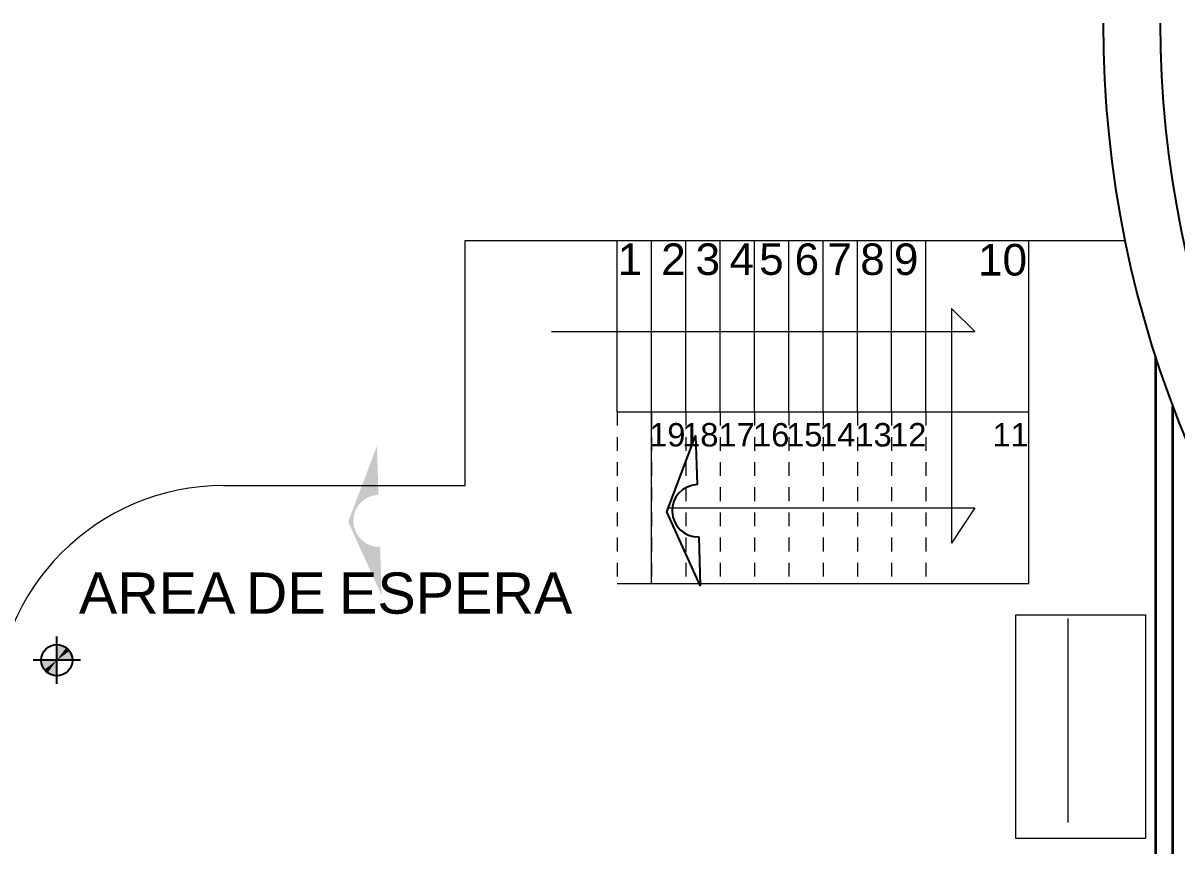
# Model space of a CAD drawing. Header units: inches. Extents: x 13 to 261, y -112 to -47.
# Drawn here: x 230.44 to 240.54, y -99.02 to -91.83 of the extents above; entities that cross this region are included whole.
import ezdxf

# ---------------------------------------------------------------- set-up
doc = ezdxf.new("R2010")
doc.units = ezdxf.units.IN
doc.header["$MEASUREMENT"] = 0
doc.linetypes.add('ACAD_ISO02W100', pattern=[15, 12, -3])
for name, color, linetype, lineweight in [('BANQUETA', 2, 'Continuous', 18), ('CALIDAD', 9, 'Continuous', 25), ('ESCALERAS', 182, 'Continuous', 18), ('LINEA DE CONTE RAM.', 7, 'Continuous', 13), ('MUROS', 5, 'Continuous', 35), ('POY. LOSA', 212, 'ACAD_ISO02W100', 13), ('RAMPAS', 50, 'Continuous', 25), ('TEXTOS', 124, 'Continuous', 30)]:
    doc.layers.add(name, color=color, linetype=linetype, lineweight=lineweight)
doc.styles.add('TEXTOS', font='ARIALUNI.TTF', dxfattribs={"height": 0.36})
doc.linetypes.add('ZIGZAG', pattern='A,0.0001,-0.2,[131,ltypeshp.shx,S=0.2,R=0,X=-0.2,Y=0],-0.4,[131,ltypeshp.shx,S=0.2,R=180,X=0.2,Y=0],-0.2', length=0.8001)

msp = doc.modelspace()

# ---------------------------------------------------------------- hatches: boundary and pattern name
at = {"extrusion": (0.109307, 0.003475, 0.994002)}
h = msp.add_hatch(color=256, dxfattribs=at)
edge = h.paths.add_edge_path()
edge.add_line((-103.781, -231.774), (-104.207, -231.774))
edge.add_line((-104.207, -231.774), (-103.553, -231.5))
edge.add_line((-103.553, -231.5), (-102.899, -231.774))
edge.add_line((-102.899, -231.774), (-103.325, -231.774))
edge.add_arc((-103.553, -231.774), 0.228, 0, 180)

# ---------------------------------------------------------------- linework, layer by layer
at = {"extrusion": (0.109307, 0.003475, 0.994002), "elevation": 25.5}
msp.add_lwpolyline([(-103.781, -231.774), (-104.207, -231.774), (-103.553, -231.5), (-102.899, -231.774), (-103.325, -231.774, 1), (-103.781, -231.774, 1)], format="xyb", dxfattribs=at)
at = {"layer": 'BANQUETA'}
for p, q in [((234.31, -93.727), (240.082, -93.727)), ((234.31, -95.872), (234.31, -93.727)), ((232.195, -95.872), (234.31, -95.872))]:
    msp.add_line(p, q, dxfattribs=at)
msp.add_arc((232.195, -97.872), 2, 90, 180, dxfattribs=at)
at = {"layer": 'CALIDAD'}
for p, q in [((230.737, -97.605), (230.737, -97.193)), ((230.943, -97.399), (230.531, -97.399))]:
    msp.add_line(p, q, dxfattribs=at)
msp.add_circle((230.737, -97.399), 0.137, dxfattribs=at)
for points in [[(230.737, -97.261), (230.737, -97.399), (230.82, -97.289), (230.737, -97.399)], [(230.82, -97.289), (230.737, -97.399), (230.848, -97.318), (230.737, -97.399)], [(230.6, -97.399), (230.737, -97.399), (230.628, -97.482), (230.737, -97.399)], [(230.628, -97.482), (230.737, -97.399), (230.656, -97.51), (230.737, -97.399)], [(230.656, -97.51), (230.737, -97.399), (230.69, -97.528), (230.737, -97.399)], [(230.69, -97.528), (230.737, -97.399), (230.737, -97.536), (230.737, -97.399)], [(230.848, -97.318), (230.737, -97.399), (230.866, -97.351), (230.737, -97.399)], [(230.866, -97.351), (230.737, -97.399), (230.875, -97.399), (230.737, -97.399)]]:
    msp.add_solid(points, dxfattribs=at)
at = {"layer": 'ESCALERAS'}
for p, q in [((235.64, -95.227), (235.64, -93.727)), ((236.24, -95.227), (236.24, -93.727)), ((236.54, -95.227), (236.54, -93.727)), ((236.84, -95.227), (236.84, -93.727)), ((237.14, -95.227), (237.14, -93.727)), ((237.44, -95.227), (237.44, -93.727)), ((237.74, -95.227), (237.74, -93.727)), ((238.04, -95.227), (238.04, -93.727)), ((238.34, -95.227), (238.34, -93.727)), ((239.24, -96.727), (239.24, -93.727)), ((235.64, -95.227), (239.24, -95.227)), ((235.64, -96.727), (239.24, -96.727)), ((239.126, -97.003), (240.262, -97.003)), ((239.126, -98.959), (239.126, -97.003)), ((240.262, -97.003), (240.262, -98.959)), ((240.262, -98.959), (239.126, -98.959))]:
    msp.add_line(p, q, dxfattribs=at)
at = {"layer": 'ESCALERAS', "ltscale": 0.01}
msp.add_line((235.94, -96.727), (235.94, -93.727), dxfattribs=at)
at = {"layer": 'ESCALERAS', "linetype": 'ZIGZAG'}
msp.add_line((239.58, -97.035), (239.58, -98.818), dxfattribs=at)
at = {"layer": 'LINEA DE CONTE RAM.'}
for p, q in [((238.564, -94.322), (238.767, -94.525)), ((238.564, -94.322), (238.564, -96.375)), ((235.064, -94.525), (238.767, -94.525)), ((236.086, -96.067), (238.767, -96.067)), ((238.767, -96.067), (238.564, -96.375))]:
    msp.add_line(p, q, dxfattribs=at)
at = {"layer": 'MUROS'}
for p, q in [((240.351, -99.827), (240.351, -94.75)), ((240.501, -99.827), (240.501, -95.179))]:
    msp.add_line(p, q, dxfattribs=at)
at = {"layer": 'POY. LOSA', "ltscale": 0.01}
for p, q in [((235.64, -95.227), (235.64, -96.727)), ((235.94, -95.227), (235.94, -96.727)), ((236.24, -95.227), (236.24, -96.727)), ((236.54, -95.227), (236.54, -96.727)), ((236.84, -95.227), (236.84, -96.727)), ((237.14, -95.227), (237.14, -96.727)), ((237.44, -95.227), (237.44, -96.727)), ((237.74, -95.227), (237.74, -96.727)), ((238.04, -95.227), (238.04, -96.727)), ((238.34, -95.227), (238.34, -96.727))]:
    msp.add_line(p, q, dxfattribs=at)
at = {"layer": 'RAMPAS'}
for radius in [9.5, 9]:
    msp.add_arc((249.39, -91.827), radius, 180, 270, dxfattribs=at)

# ---------------------------------------------------------------- texts
at = {"layer": 'MUROS', "color": 0, "style": 'TEXTOS'}
for tag, p in [('AREA', (230.93, -96.992)), ('DE', (232.39, -96.992)), ('ESPERA', (233.206, -96.992))]:
    msp.add_attdef(tag, p, '', height=0.36, dxfattribs=at)
at = {"layer": 'TEXTOS', "style": 'TEXTOS'}
for s, height, p in [('1', 0.276, (235.643, -94.03)), ('2', 0.276, (236.024, -94.03)), ('3', 0.276, (236.325, -94.03)), ('4', 0.276, (236.622, -94.029)), ('5', 0.276, (236.881, -94.029)), ('6', 0.276, (237.191, -94.03)), ('7', 0.276, (237.479, -94.029)), ('8', 0.276, (237.765, -94.03)), ('9', 0.276, (238.06, -94.03)), ('10', 0.2765, (238.795, -94.035)), ('19', 0.2048, (235.918, -95.53)), ('18', 0.2048, (236.207, -95.53)), ('17', 0.2048, (236.524, -95.53)), ('16', 0.2048, (236.827, -95.53)), ('15', 0.2048, (237.116, -95.53)), ('14', 0.2048, (237.405, -95.53)), ('13', 0.2048, (237.723, -95.53)), ('12', 0.2048, (238.026, -95.53)), ('11', 0.2048, (238.921, -95.53))]:
    msp.add_text(s, height=height, dxfattribs=at).set_placement(p)

doc.saveas('drawing.dxf')
